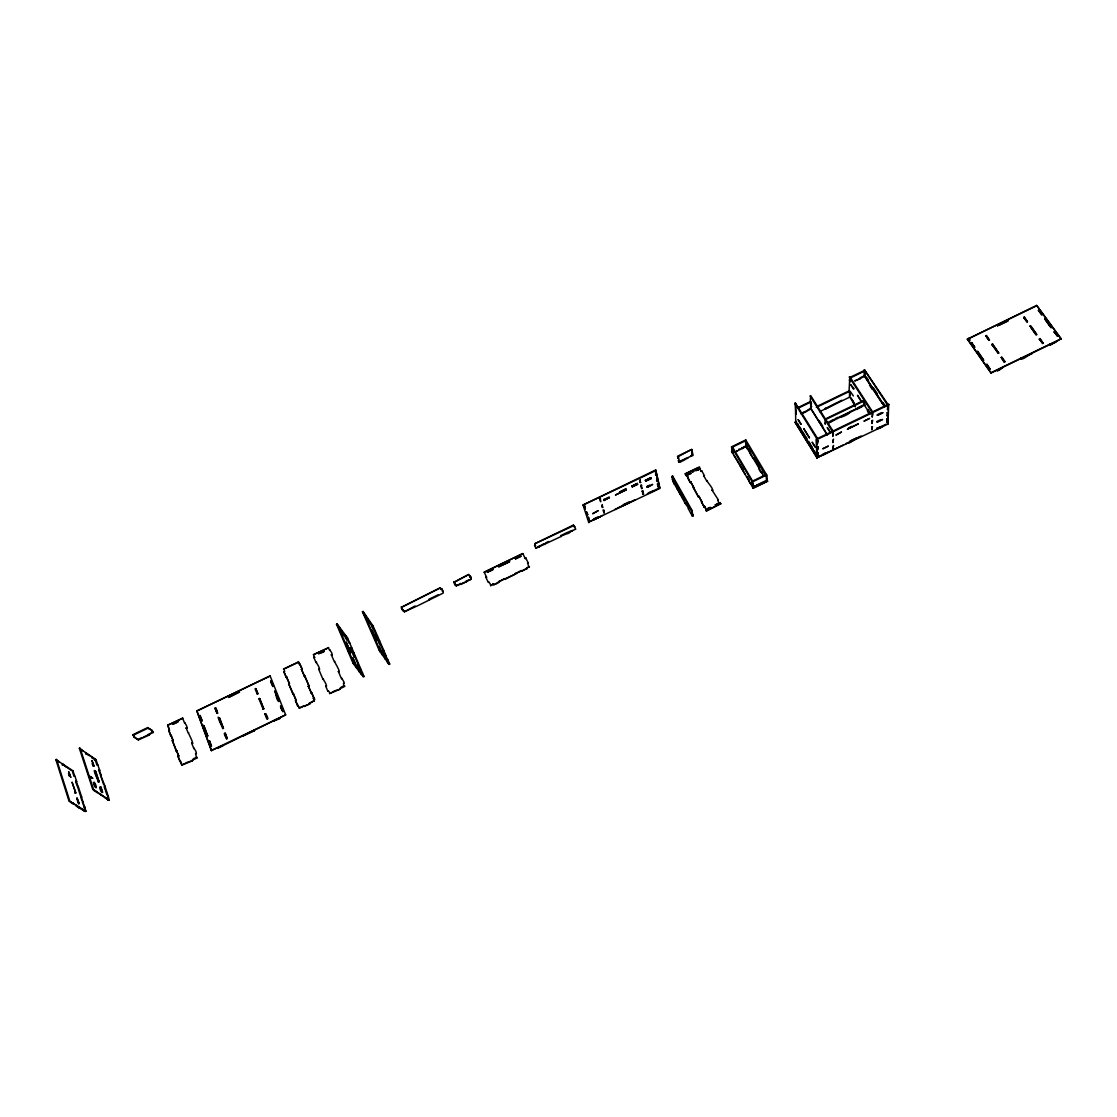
<?xml version="1.0" encoding="UTF-8"?>
<svg xmlns="http://www.w3.org/2000/svg" width="1117" height="1117" viewBox="0 0 1117 1117"><rect width="100%" height="100%" fill="white"/><g stroke="black" fill="none" stroke-linecap="round" stroke-linejoin="round"><path stroke-width="1.5" d="M857.898 438.269C858.512 435.686 849.129 444.734 847.37 443.03M849.074 391.048L849.814 376.75L872.614 411.894L872.559 413.374M817.546 406.113L849.437 390.727L850.358 395.362L849.395 395.125M849.437 390.727L849.73 397.121L819.599 411.67M850.512 391.83L853.388 395.935M852.508 400.514L851.084 397.945M853.472 389.079L850.582 384.597L854.114 388.772M854.742 380.757L860.355 378.747L860.006 377.853L864.614 375.633L864.753 370.272L850.177 377.309M849.381 396.591C853.374 401.617 858.791 414.826 852.508 400.165M856.097 408.878L839.467 416.92M861.416 406.309L861.766 406.853M888.001 404.452L864.376 369.713L864.251 375.075L884.859 406.56M869.598 413.192L864.083 404.675L864.153 401.701L865.144 401.938M864.432 405.22L864.544 400.766L825.742 419.517L825.184 424.195L825.421 420.425M865.703 377.658L866.345 376.988L868.537 380.338M876.929 428.705C887.987 422.198 878.981 430.603 876.58 428.16M883.254 403.195L882.612 403.502L866.429 378.775M887.275 406.239L887.359 404.759L864.376 369.713M886.996 419.629L886.856 422.505L887.624 419.322L886.647 419.084L887.624 419.322M887.317 413.248L887.163 416.18L887.959 412.941L886.954 412.704M887.596 412.396L887.806 415.859M888.238 412.592L888.029 424.013L816.792 457.816L816.234 439.176L888.671 404.117L888.029 424.013M1053.973 342.542L991.058 373.022L967.378 339.233L1036.66 305.416L1061.15 338.716L1050.455 344.944L1050.162 344.05L1050.455 344.944M971.036 343.24L971.706 342.57L974.694 347.261L971.036 343.24L971.706 342.57M974.08 347.569L971.092 342.863M982.457 359.52L977.166 351.52L983.854 360.316M982.974 359.074L977.78 351.227M988.126 339.331L985.878 335.714L989.508 340.113M988.74 339.023L986.506 335.421M983.225 360.609L977.166 351.52M988.894 340.406L985.878 335.714M986.283 364.98L986.967 364.31L989.997 369.071L986.283 364.98L986.967 364.31M991.938 344.72L992.622 344.05L998.724 353.112L991.938 344.72L992.622 344.05M989.369 369.378L986.339 364.617M997.327 325.131L1007.604 320.174L997.327 325.131L997.635 326.024M991.058 373.022L967.42 338.856M998.095 353.419L991.994 344.343M997.258 370.732L996.95 369.839L997.258 370.732C999.645 371.179 1002.898 366.153 1002.466 368.205M1001.237 357.398L1004.295 362.145L1004.979 361.489L1001.237 357.398L1004.295 362.145M1001.865 357.091L1004.909 361.852M999.115 325.312L1007.911 321.068L1007.604 320.174M1023.731 317.786L1024.415 317.102L1027.458 321.766L1023.731 317.786L1024.415 317.102M1026.844 322.059L1023.8 317.396M1021.287 359.088L1020.98 358.194L1021.287 359.088C1023.647 359.702 1032.373 351.59 1031.675 354.047M1029.944 326.332L1030.642 325.661L1036.841 334.667L1031.466 327.267M1061.066 339.093L1036.66 305.416M1038.461 310.666L1039.145 309.981L1042.217 314.631L1038.461 310.666L1039.145 309.981M1030.028 325.955L1036.227 334.96L1030.851 327.574M1041.589 314.924L1038.531 310.289M1039.369 339.275L1040.053 338.605L1043.152 343.324L1039.369 339.275L1040.053 338.605M1050.134 326.569L1044.8 318.806L1051.656 327.49M1050.762 326.262L1045.414 318.513M1042.524 343.631L1039.438 338.912M1051.041 327.798L1044.8 318.806M1054.197 332.098L1054.909 331.414L1058.008 336.133L1054.197 332.098L1054.909 331.414M1055.258 341.914L1055.649 342.43M1057.38 336.426L1054.28 331.721M692.303 511.754L692.456 515.23L692.051 510.427L672.616 475.996L672.49 479.793L674.445 484.317L675.003 483.689L674.445 484.317M766.723 478.523L766.43 479.388L766.36 474.432L751.964 481.399L752.439 483.34L753.081 483.033L752.593 487.152L753.193 486.523L753.249 488.255L767.547 481.329L766.848 479.905L766.248 480.533M704.673 506.322L704.087 506.95L704.673 506.322L706.391 510.972L720.688 503.697L706.391 510.972M717.742 499.997C718.734 499.341 717.142 501.589 719.446 503.208L720.032 502.58L719.446 503.208M766.178 476.68L766.485 475.814M84.054 807.591L85.018 807.465L84.347 807.786M177.812 756.097L178.748 756L177.812 756.097L181.987 765.089L192.557 760.691C191.621 757.438 203.629 755.832 192.333 760.077M195.489 753.612C196.843 752.621 194.819 756.014 197.164 757.731M210.61 746.282C212.579 747.133 208.027 743.461 208.711 741.143L209.619 741.046L211.518 746.184M226.388 738.63C228.357 739.496 223.805 735.81 224.475 733.506L225.369 733.422L227.296 738.546M267.508 718.72L266.851 719.041L264.869 713.945C268.108 714.056 269.057 725.38 265.525 713.623M282.573 711.417C284.514 712.283 279.976 708.597 280.576 706.349L281.442 706.265L280.576 706.349M361.754 673.062L362.592 673.006M388.06 660.329L389.707 664.084L389.051 664.406L387.404 660.636L388.06 660.329L386.803 661.208L379.333 650.597L362.439 611.781L363.095 611.46L373.022 625.911L377.462 635.936L376.82 636.257M81.541 809.085L84.948 811.068L78.707 807.731L79.181 806.767M104.942 797.747L108.265 799.758L92.725 789.286L79.349 748.278L95.964 759.7L99.664 770.213L98.715 770.325L99.664 770.213M107.595 796.533L108.251 796.212L104.803 785.768L104.146 786.089M179.669 761.277L180.591 761.166M360.986 673.719L364.016 676.539L361.252 674.319L353.098 663.289L336.51 624.277L337.166 623.956L347.638 638.156L364.016 676.539M386.803 661.208L389.219 663.624L388.562 663.945L388.953 663.023L389.707 664.084M295.433 700.694L296.298 700.61L295.433 700.694L299.356 708.206L304.145 705.888L299.133 707.969L298.113 705.441M313.165 698.153C320.104 699.507 300.92 707.424 314.198 700.68M328.37 690.781C327.113 691.395 329.892 690.683 329.627 693.545L340.113 689.189C339.275 685.894 351.003 684.4 339.861 688.589M343.38 683.506C344.902 682.766 342.221 684.707 344.636 686.271M692.791 514.351L692.456 516.291L693.098 514.909M297.457 705.749L298.337 705.679M84.278 811.389L84.948 811.068M107.595 800.079L108.056 799.13M708.024 509.45L707.661 508.584L710.314 507.3L710.691 508.165L707.717 508.891M715.411 504.828L718.077 503.53L718.44 504.409L715.788 505.694L715.411 504.828L715.788 505.694M757.2 484.918L764.922 481.176M715.466 505.135L718.077 503.53M715.746 505.387L718.44 504.409M754.547 486.202L757.521 485.476L757.158 484.596M84.068 810.747L85.995 811.249L84.71 807.27M107.386 799.451L109.271 799.981L108.251 796.212M180.326 760.956L181.722 764.866L186.818 762.743M196.801 710.998L270.23 675.897L196.801 710.998L211.35 750.512L285.659 714.852L217.745 748.139L223.26 745.472M334.402 691.228L329.627 693.545M753.207 487.947L767.519 481.008M823.997 453.642L828.297 452.273L823.034 455.164L822.684 454.284L826.65 452.692M850.037 441.02L856.041 438.115M991.114 372.659L1061.15 338.716M211.35 750.512L221.892 745.751M818.258 456.755L821.218 455.331M850.023 441.369L856.041 438.45M857.549 437.724L860.467 436.3M877.878 427.867L882.165 426.499M186.553 762.534L192.557 760.691M254.173 730.49L243.185 735.824L254.411 730.713L253.936 729.876L254.411 730.713M274.056 720.856C288.898 715.438 271.249 720.256 274.279 721.093M334.206 690.99L340.113 689.189M816.792 457.816L842.986 445.125M846.072 443.631L861.486 436.161M883.058 425.703L886.13 424.209M997.313 370.369L1002.521 367.842M1021.357 358.711L1031.745 353.684M1050.538 344.567L1055.733 342.053M309.856 703.85L304.173 706.265L309.856 703.85L309.409 702.998M684.316 458.989L692.945 455.513L691.758 453.879L691.66 449.425L677.447 456.281L678.661 457.914L677.712 457.677M690.697 455.904L692.638 454.968L692.386 453.586M337.934 626.455L339.68 627.866M363.793 613.987L365.496 615.411L364.058 614.573L364.449 613.666M680.504 461.181L683.059 459.59L683.436 460.455L680.812 461.726L680.448 460.846L680.812 461.726M678.815 462.326L679.178 460.637L678.242 460.399L678.815 462.326L680.756 461.391M688.393 457.705L683.436 460.455M364.589 615.132L365.496 615.411M603.711 499.592L609.393 497.568L604.115 500.486L603.711 499.592L604.115 500.486M619.726 491.871L625.869 488.911L626.26 489.805L615.523 494.971L626.26 489.805M631.901 486.007L637.262 483.424L637.653 484.303L632.292 486.886L631.901 486.007L632.292 486.886M603.808 499.913L609.086 497.009M619.823 492.192L625.869 488.911M631.985 486.328L637.262 483.424M604.018 500.165L609.393 497.568M632.208 486.565L637.653 484.303M640.25 482.684L640.236 479.668L639.943 482.125L640.893 482.376M645.444 480.254L650.792 477.671L651.183 478.565L645.821 481.134L645.444 480.254L645.821 481.134M645.514 480.575L650.792 477.671M645.752 480.813L651.183 478.565M797.468 407.817L810.565 401.492L811.151 408.99L801.308 413.751M797.803 408.361L810.914 402.036M855.091 380.925L864.977 376.164L865.103 370.816L850.526 377.839M62.957 764.293L62.482 765.243L62.957 764.293L65.735 766.723M85.59 753.375L88.969 755.511M817.435 456.825L795.737 421.765L795.402 402.986L795.974 414.281L796.114 410.525M586.243 512.326L586.886 512.019L587.724 514.602L586.788 514.351L587.724 514.602M641.675 485.574L640.725 485.323L641.689 488.562L641.367 485.015M85.8 753.989L86.26 753.04M811.612 403.754L810.635 403.53M602.412 507.523L602.272 504.591L602.105 506.95L603.04 507.202M656.95 481.19L656.991 478.188L656.642 480.631L657.592 480.882M646.911 486.467L649.563 485.183M811.71 406.686L810.747 406.448M134.501 736.745L132.686 734.818L147.835 727.516L152.554 731.035M646.994 486.775L649.647 485.504M132.895 735.447L148.044 728.13L149.622 729.443M731.537 446.842L745.765 439.972L766.695 474.99L767.184 480.45L752.886 487.389L752.299 481.958L731.537 446.842L732.291 452.762M800.959 413.206L806.558 411.21L801.322 414.086M807.745 409.925L810.816 408.459L810.565 401.492M440.335 587.821L401.52 607.271L440.335 587.821L441.257 589.581L441.634 588.687L441.257 589.581M468.721 574.487L454.214 582.194L468.721 574.487L469.824 576.707L470.201 575.813L469.824 576.707M149.413 728.829L152.331 730.42M587.765 517.408L588.701 517.674L588.882 520.536L588.408 517.101M642.149 491.159L643.099 491.41L642.149 491.159L643.099 494.356L642.792 490.852M672.895 477.364L671.945 477.113L672.895 477.364L672.616 475.996M732.347 447.959L732.04 448.811L731.858 447.386L746.1 440.517L746.254 441.941L745.29 441.704L745.765 439.972M816.359 407.384L849.772 391.257M344.301 635.866L344.958 635.545L347.052 640.488M401.338 608.151L403.67 610.692M535.504 545.557L534.582 545.291L535.504 545.557L534.722 543.756L573.37 525.088L574.724 526.61L574.096 526.917M91.831 757.954L94.959 759.434L97.011 765.159L97.961 765.061M345.153 635.81L345.544 638.603M370.076 623.775L370.732 623.468L372.869 628.382L370.732 623.468M573.663 525.66L534.722 543.756M454.172 583.563L455.708 585.001M133.635 736.452L138.424 739.915L148.938 735.181L148.463 734.358L148.938 735.181M657.955 486.481L658.89 486.719L657.955 486.481L657.355 483.815M470.159 577.321L470.802 577L471.123 579.234L461.251 584.359L460.832 583.507L456.155 585.755L461.098 584.079M133.845 737.066L138.424 739.915M672.49 479.793L672.574 476.805M686.285 475.674L686.857 475.046L686.285 475.674L685.293 473.706L699.479 466.864L699.842 469.126L700.415 468.498M442.29 591.326L442.932 591.019L443.212 593.071L418.624 605.302L404.382 611.823L403.405 610.105M685.349 474.027L698.111 467.869M732.403 451.561L732.71 450.723L732.612 453.293L733.031 451.268M94.959 759.434L94.498 760.37M693.727 471.388L692.107 471.472L693.35 470.508L692.414 472.016L693.727 471.388L693.35 470.508M599.857 516.696L594.649 519.559L594.258 518.693L598.237 516.78M623.23 504.716L629.262 501.798M74.644 775.966L72.968 770.8L72.312 771.121L73.973 776.287L74.937 776.175L76.612 781.355L75.649 781.467L76.612 781.355M95.964 759.7L85.52 752.816M138.215 739.3L141.803 737.569M149.65 733.771L153.238 732.04L148.673 734.958M167.536 725.142L182.797 718.133L167.801 725.366C168.346 725.324 169.281 732.403 169.351 730.211M284.528 671.596C283.606 673.132 285.561 670.354 283.536 669.125L298.407 661.934L302.302 669.306L301.436 669.362L302.302 669.306M313.458 654.674L328.496 647.762L313.458 654.674L314.673 657.396L313.821 657.452L314.673 657.396M346.703 638.589L347.638 638.156M373.022 625.911L372.366 626.218L374.502 631.091L375.144 630.784M466.166 580.924L471.123 579.234M486.607 577.252L485.839 577.28L486.607 577.252L484.178 572.225L522.798 553.571L525.269 558.584L525.786 557.983L525.269 558.584M594.356 519L599.941 517.003M623.314 505.024L629.653 502.664L619 507.453M688.24 474.739L687.863 473.859L690.488 472.589L690.865 473.468L688.24 474.739L690.488 472.589M695.528 470.159L698.167 468.889L698.53 469.768L695.598 470.48M738.672 449.327L740.026 449.02M741.883 448.126L746.393 445.599M816.778 457.467L795.095 422.421L795.737 421.765M143.269 737.22L148.729 734.581M298.616 662.186L283.536 669.125M415.063 605.959L404.382 611.823M429.319 600.122L428.9 599.27L438.255 594.761M462.312 583.144L466.585 581.775M537.766 546.702L535.853 548.321L561.153 536.467L560.748 535.601L566.71 532.725L567.115 533.577C569.461 534.052 572.63 529.039 572.407 531.022M545.668 542.89L548.656 541.438M602.454 515.454L588.533 522.184L659.993 488.38L655.707 469.964L583.004 505.024L588.827 522.742M614.825 509.492L634.931 499.774M647.302 493.798L659.686 487.822L655.707 469.964M967.378 339.233L1036.59 305.807M177.114 722.322L173.023 724.305L172.535 723.467L178.259 721.065M228.734 697.399L228.259 696.561L239.359 691.549L228.734 697.399L239.583 692.149M318.429 653.012L323.832 650.401L324.279 651.253C323.176 653.389 317.13 652.803 318.89 653.85M492.471 568.958L487.138 571.527L492.471 568.958L492.89 569.81M498.461 566.054L509.129 560.916L509.534 561.767L498.88 566.919L498.461 566.054L509.129 560.916M515.105 558.025L520.438 555.456L520.843 556.308L515.523 558.877L515.105 558.025L520.438 555.456M538.98 546.464L544.174 543.602L544.579 544.468M572.113 530.463L566.71 532.725M648.432 492.89L653.948 490.586M695.849 470.704L698.53 469.768M733.199 452.664L731.621 451.338L753.249 488.255M795.416 422.617L796.491 421.402M825.337 408.543L841.799 400.249M967.783 339.373L969.179 338.702M561.041 536.16L567.115 533.577M572.309 530.729L575.59 529.137L574.724 526.61M673.146 482.027L673.439 480.045M750.093 451.799L748.069 448.406L747.468 449.034L746.756 446.479M172.535 723.467L176.891 721.722M239.359 691.549L228.259 696.561M318.638 653.263L324.028 650.653M172.758 724.067L178.469 721.666M318.68 653.599L324.279 651.253M492.751 569.53L487.417 572.099L491.55 570.452M498.74 566.626L509.534 561.767M997.704 325.647L1007.981 320.691M298.407 661.934L299.412 664.406L300.278 664.35M329.976 649.647C328.845 649.717 332.196 652.021 332.238 654.827L331.386 654.883L332.238 654.827M690.208 482.544L690.781 481.93L690.208 482.544L686.857 475.046M701.727 470.788L701.155 471.416L701.727 470.788L704.422 475.674L703.794 475.982L704.422 475.674M185.031 722.643C184.026 722.629 187.07 725.073 187.125 727.949L186.204 728.033L187.125 727.949M200.711 716.905L202.121 720.702L201.465 721.01L199.343 715.718L200.25 715.634M217.117 713.442L214.981 708.164L215.888 708.08M256.435 689.971L257.901 693.727L257.245 694.048L255.067 688.798L255.947 688.728M271.291 680.951L273.497 686.187L272.841 686.508L270.649 681.272L271.515 681.202M349.733 643.057L349.09 643.378L349.928 643.322M797.51 423.315L801.294 430.743M375.326 631.049L374.684 631.356L376.289 635.028M283.886 671.917L289.498 683.66L288.633 683.73L289.498 683.66M316.516 662.074C315.399 662.004 319.378 666.318 319.532 669.139L318.68 669.195L319.532 669.139M285.882 676.888L286.748 676.818M679.974 494.147L680.546 493.519L679.974 494.147L675.659 484.848M677.028 488.911L680.616 493.84M94.722 771.386L95.685 771.275L99.134 781.732C94.135 775.226 91.636 759.937 98.464 782.068M825.393 418.973L864.195 400.207M168.695 730.532L173.247 740.613L172.325 740.697L173.247 740.613M201.214 720.786L202.121 720.702M216.88 713.205L217.773 713.121M257.901 693.727L257.245 694.048M272.618 686.271L273.497 686.187M488.785 581.762C487.501 582.083 490.754 582.823 490.656 585.643L493.197 584.065L490.656 585.643M527.517 563.038C528.536 562.242 527.168 565.23 529.416 566.891L526.624 567.897L529.416 566.891M854.742 404.899L853.22 401.268M170.51 735.614L171.432 735.531M351.38 648.544L351.827 647.972L351.185 648.293L353.279 653.194L353.935 652.887M350.57 652.956L348.267 651.085L349.914 653.277M89.639 776.832L92.851 778.298L90.323 776.51M348.518 651.686L348.937 650.764M504.577 578.564L498.685 581.762L515.551 573.956L504.982 579.416M521.276 570.48L515.398 573.677L526.903 568.469L521.695 571.346M698.446 497.009L699.019 496.395L698.446 497.009L690.781 481.93M707.354 480.561C705.721 480.715 712.562 487.18 712.716 490.098L712.087 490.405L712.716 490.098M733.911 455.233L743.363 469.88M828.144 422.394L833.477 419.475L833.827 420.369M834.971 418.749L837.973 417.297M857.437 407.887L864.083 404.675M832.486 421.011L828.493 422.952L865.075 404.913M301.436 669.362L309.158 686.131L308.292 686.201L309.158 686.131M334.891 661.362C333.69 661.292 339.037 668.622 339.247 671.554L338.409 671.624L339.247 671.554M304.215 676.19L305.081 676.12M493.616 584.917C505.903 577.671 493.644 586.662 493.197 584.065M860.439 407.496L856.446 409.422L856.111 408.529M77.31 786.647L78.274 786.536L81.639 796.979L80.969 797.301M98.715 770.325L104.803 785.768M188.703 732.78C187.684 732.598 192.431 740.25 192.683 743.238L191.761 743.336L192.683 743.238M203.071 725.827L203.978 725.743L207.734 735.949C202.68 729.541 199.398 714.28 207.078 736.271M218.764 718.245L219.658 718.161L223.47 728.326C218.401 721.931 214.995 706.656 222.814 728.647M263.137 709.141L258.962 698.809L259.619 698.488L263.794 708.82L262.9 708.904L263.794 708.82M274.6 691.241C276.067 689.552 275.773 702.09 279.459 701.239L275.243 690.934M801.936 430.771L804.687 434.918C802.718 435.518 809.211 446.046 810.3 443.966L808.694 441.383M78.274 786.536L77.618 786.857L80.494 795.807M101.368 775.366L100.418 775.477M259.856 698.725L258.962 698.809M354.117 653.138L353.475 653.459L357.705 663.372L358.166 662.8M383.075 650.736L383.913 650.68L379.598 640.823L378.956 641.13L383.257 651.002M94.777 786.591L93.479 782.598C96.942 782.486 97.067 794.62 94.149 782.277M93.479 782.598L94.456 782.486M75.481 792.833L74.811 793.154L75.788 793.028L72.102 782.305L75.788 793.028M98.17 781.858L99.134 781.732M72.968 770.8L55.85 759.616L68.933 800.805L85.995 811.249M92.725 789.286L109.271 799.981M353.098 663.289L353.768 662.967L361.657 673.397M379.333 650.597L380.785 651.379L380.38 652.3M688.812 508.389L685.21 503.418L685.838 503.111M817.141 458.361L816.583 439.735L889.034 404.675M77.157 798.083C83.216 815.075 73.01 786.563 78.497 803.919M288.633 683.73L296.298 700.61M323.455 678.857C322.324 678.787 326.359 683.171 326.499 685.992L325.647 686.061L326.499 685.992M100.181 787.29L100.851 786.968L102.596 792.246C99.162 792.358 99.022 780.308 101.926 792.567M292.654 693.769L293.52 693.685M80.675 797.091L81.639 796.979M172.325 740.697L178.748 756M206.827 736.033L207.734 735.949M222.562 728.424L223.47 728.326M278.58 701.308L279.459 701.239M70.455 802.313L73.736 803.695L70.245 801.657L71.125 801.978M94.205 790.808L97.416 792.232L93.996 790.166L94.889 790.473M175.983 750.959L176.905 750.861M382.321 653.571L381.916 654.506L382.321 653.571L385.923 658.932L385.267 659.253L385.658 658.332L387.459 660.887M848.627 427.839L851.685 426.373M877.096 414.812L881.104 412.871M101.619 792.372L102.596 792.246M704.087 506.95L699.019 496.395M718.426 500.011L712.032 490.098M748.139 479.333C748.767 478.565 748.683 482.251 750.861 483.954M762.394 472.421C761.375 474.39 757.41 467.73 759.295 467.227L753.835 458.082M68.933 800.805L79.377 807.409M81.094 798.404L85.018 807.465M99.511 793.992L102.876 796.016M106.227 790.752L105.57 791.087L107.162 795.22M194.274 748.125C193.269 748.111 196.369 750.652 196.41 753.5M358.04 664.35L359.618 668.064L360.274 667.757M383.62 651.965L388.241 660.58M83.314 802.201L82.351 802.327M208.711 741.143L209.619 741.046M224.475 733.506L225.369 733.422M265.748 713.861L264.869 713.945M360.47 668.008L359.618 668.064M386.063 655.609L385.225 655.665M75.928 805.399L76.808 805.72M308.292 686.201L314.031 698.069M341.928 678.173C340.797 678.214 344.204 680.644 344.231 683.436M311.098 693.098L311.964 693.029M691.66 512.061L692.051 510.427M752.299 481.958L766.695 474.99M876.831 421.542L880.81 419.615M678.019 458.221L677.754 456.825L691.66 449.425M692.708 454.116L691.981 449.969M810.23 401.492L810.677 395.613L833.017 431.05M656.028 470.522L583.004 505.024M584.107 506.015L585.057 506.28L585.252 509.212L584.107 506.015L585.057 506.28M600.541 498.81L599.592 498.559L600.681 501.77L600.234 498.238M76.138 806.041L78.707 807.731M55.85 759.616L59.55 762.199M62.063 763.958L71.027 770.227M100.851 786.968L102.289 792.037M89.43 776.189L91.971 777.991M79.349 748.278L82.937 750.917M132.686 734.818L134.291 736.131M151.675 730.741L153.238 732.04M151.898 731.342L153.448 732.654M217.773 747.748L217.997 748.362M199.343 715.718L201.465 721.01M243.185 735.433L243.422 736.047M214.981 708.164L216.642 712.185M270.649 681.272L272.353 685.266M359.283 669.167L357.328 664.392M352.637 657.606L355.751 664.489L353.405 659.17M354.201 657.257L350.152 647.553M336.51 624.277L339.652 628.522M340.573 629.765L345.167 635.992M1039.075 310.372L1042.217 314.631M1054.825 331.791L1058.008 336.133M1024.345 317.479L1027.458 321.766M1039.983 338.982L1043.152 343.324M992.552 344.413L998.724 353.112M382.586 654.171L379.612 646.841M387.068 661.809L389.051 664.406M968.816 338.186L970.184 340.154M971.664 342.933L974.694 347.261M986.911 364.673L989.997 369.071M387.404 660.636L385.951 657.173M375.759 640.013L372.031 631.468M376.415 639.692L372.254 629.988M379.598 640.823L377.462 635.936M369.099 622.909L367.13 618.246M362.439 611.781L369.755 622.42M873.299 387.613L877.515 394.05M883.268 402.832L885.502 406.253M864.46 376.178L884.329 406.56M869.501 385.17L872.335 389.512M849.171 377.057L871.972 412.201M868.021 409.464L869.501 411.74M861.654 401.715L857.465 395.25L861.64 402.064M869.571 413.96L867.364 410.525L869.571 414.309M850.121 411.419C851.726 413.025 839.565 418.903 839.467 416.571M825.337 408.208L825.686 409.073L835.739 403.516M810.034 395.921L832.36 431.371L832.388 432.81M822.796 426.247L819.543 421.067L818.929 421.709M827.46 434.974L810.453 407.887L826.748 434.192M401.254 606.685L402.246 608.416M401.589 608.723L403.028 610.999M795.402 402.986L817.56 438.534M794.773 403.293L816.918 438.841L817.044 443.142M799.828 427.071L801.224 429.319M805.497 436.216L807.088 438.799M810.998 445.097L812.394 447.358M795.081 422.086L816.778 457.146M745.611 444.496L746.714 446.144L734.553 452.357M767.547 481.329L766.848 479.905M746.086 446.437L763.819 476.191M741.842 447.791L742.205 448.671L744.494 446.87M752.607 481.092L732.501 447.079L732.682 448.503M754.52 485.881L754.883 486.761M747.259 476.736L748.809 479.347M739.649 464.951L745.053 474.111M720.032 502.58L720.73 504.018M699.787 468.805L701.099 471.081M703.738 475.66L706.782 481.19M692.037 471.151L692.414 472.016M687.863 473.859L690.865 473.468M707.661 508.584L710.691 508.165M686.927 475.367L688.226 477.657M690.837 482.237L693.811 487.459M699.074 496.702L702.076 501.966M704.729 506.643L706.377 509.534M685.293 473.706L686.229 475.353M687.527 477.643L690.152 482.223M693.112 487.445L698.39 496.702M701.378 501.966L704.045 506.629M705.693 509.534L706.335 510.664M671.973 476.303L691.409 510.734M681.3 494.845L684.288 500.151M673.774 481.72L675.073 484.01M691.451 513.066L693.085 515.97M674.375 483.996L676.972 488.604M679.918 493.826L685.21 503.418M688.114 508.389L692.456 516.291M441.634 588.687L443.212 591.605M642.331 488.255L641.689 488.562M643.741 494.049L643.099 494.356M453.949 581.608L455.08 583.828M456.42 586.341L455.443 584.428L455.066 585.308M594.258 518.693L594.649 519.559M589.525 520.229L588.882 520.536M460.832 583.507L461.251 584.359M575.59 529.137L574.962 529.444M561.153 536.467L560.748 535.601M470.201 575.813L471.067 577.587M538.869 546.171L539.26 547.037M525.786 557.983L528.271 563.01M526.624 567.897L527.029 568.762M515.272 573.384L515.677 574.25M498.545 581.468L498.964 582.334M484.178 572.225L522.798 553.571M487.138 571.527L487.557 572.393M485.839 577.28L488.283 582.348M383.731 650.429L385.882 655.358M515.523 558.877L520.843 556.308M377.169 637.207L378.775 640.879M366.823 619.516L368.093 622.267M378.761 646.897L380.408 650.68M363.095 611.46L380.003 650.276M347.094 637.681L345.488 635.489L345.083 636.397M346.996 638.477L348.56 642.149M360.344 669.572L361.95 673.314M362.285 674.333L363.374 676.846M351.981 657.927L353.586 661.711M337.166 623.956L353.768 662.967M328.3 647.511L329.529 650.22M331.386 654.883L334.43 661.934M338.409 671.624L341.481 678.731M313.821 657.452L316.069 662.646M318.68 669.195L323.008 679.429M325.647 686.061L327.923 691.339M300.068 664.098L302.079 669.055M304.871 675.883L308.948 685.88M311.755 692.777L313.821 697.832M301.646 669.614L304.424 676.441M308.501 686.438L311.308 693.336M313.374 698.39L314.394 700.918M534.582 545.291L535.853 548.321M303.936 705.651L304.382 706.502M286.524 676.567L289.275 683.409M293.31 693.448L296.089 700.373M284.095 672.155L286.092 677.125M288.842 683.981L292.863 694.006M295.642 700.931L297.68 705.986M270.007 675.659L285.659 714.852M281.233 706.028L283.453 711.334M274.824 691.493L278.803 701.546M280.786 706.586L282.796 711.655M279.767 718.426L279.543 718.203M255.723 688.477L257.678 693.489M259.619 698.488L263.556 708.583M216.363 709.351L217.298 711.864M215.637 707.843L217.522 712.897M219.421 717.924L223.232 728.102M225.131 733.185L227.058 738.323M224.712 733.729L226.639 738.868M199.999 715.411L201.87 720.465M203.727 725.519L207.483 735.726M209.368 740.822L211.267 745.961M208.963 741.367L210.862 746.505M197.053 711.236L211.602 750.736M182.532 717.896L184.626 723.188M186.204 728.033L188.312 733.324M191.761 743.336L193.869 748.669M167.801 725.366L169.616 730.434M171.166 735.307L172.981 740.376M176.654 750.652L178.483 755.776M168.96 730.755L170.775 735.838M172.59 740.92L176.249 751.183M178.078 756.321L179.935 761.487M573.37 525.088L573.803 526.358M99.371 770.004L101.075 775.156M101.2 777.167L103.658 784.595M104.286 787.178L105.138 789.775M107.735 797.65L108.614 800.303M95.392 771.051L98.841 781.523M92.166 763.595L93.018 766.192M97.416 792.232L96.732 792.553M93.772 782.808L95.085 786.801M80.019 747.957L93.409 788.951M585.95 511.754L587.081 514.909M76.305 781.146L77.967 786.326M81.332 796.77L83.021 801.992M83.077 803.835L83.929 806.474M75.649 781.467L76.891 785.349M84.473 808.917L85.339 811.584M68.821 773.732L69.659 776.329M68.514 773.509L69.352 776.12M73.736 803.695L73.052 804.017M56.52 759.295L69.617 800.47M658.89 486.719L658.304 484.066L658.262 487.026M678.34 457.37L679.178 460.637M736.857 450.556L737.178 451.1M746.128 446.772L745.458 440.824L765.843 476.135M750.806 453.265L750.177 453.572L753.207 458.389M813.106 448.825L812.478 449.132L815.941 453.39M847.454 429.137L858.149 423.957L847.454 429.137M849.52 379.71L849.855 381.749L849.52 379.71M864.167 421.053L869.501 418.47L864.167 421.053M871.846 426.959L871.749 429.822L872.475 426.652L871.846 426.959M872.056 420.648L871.958 423.538L872.698 420.327L872.056 420.648M872.279 414.225L872.182 417.172L872.922 413.918L872.279 414.225M877.194 422.086L882.486 419.517L877.194 422.086M877.459 415.356L882.793 412.773L877.459 415.356M887.638 406.797L887.498 409.757L888.28 406.49L887.638 406.797M828.2 446.158L822.894 448.727L828.2 446.158M818.286 452.902L817.742 455.987L818.286 452.902M833.505 445.543L832.891 448.643L833.505 445.543M363.234 675.492L362.83 676.413L363.234 675.492M656.265 474.962L655.623 475.27L655.665 472.226L656.265 474.962M341.16 630.407L340.503 630.728L341.355 630.686L343.478 635.643L341.16 630.407M598.042 510.762L592.806 513.638L598.042 510.762M652.537 484.457L647.302 487.333L652.537 484.457M603.962 510.301L603.026 510.05L604.102 513.178L603.962 510.301M817.951 440.531L817.379 443.7L817.951 440.531M833.38 433.061L832.765 436.244L833.38 433.061M356.211 666.207L355.806 667.142L356.211 666.207M841.436 432.056L836.088 434.988L841.436 432.056M818.119 446.758L817.56 449.886L818.119 446.758M833.436 439.344L832.835 442.486L833.436 439.344M359.758 670.884L359.353 671.806L359.758 670.884M70.748 777.32L68.765 771.889L70.748 777.32M93.982 766.094L91.971 760.677L93.982 766.094M350.654 652.51L346.186 642.219L350.654 652.51M385.323 656.908L382.963 651.644L385.323 656.908M380.157 645.054L375.633 634.875L380.157 645.054M830.238 432.237L827.348 427.643L830.238 432.237M800.987 424.181L798.18 419.671L800.987 424.181M809.42 437.794L803.779 428.691L809.42 437.794M815.089 446.926L812.241 442.332L815.089 446.926"/></g></svg>
